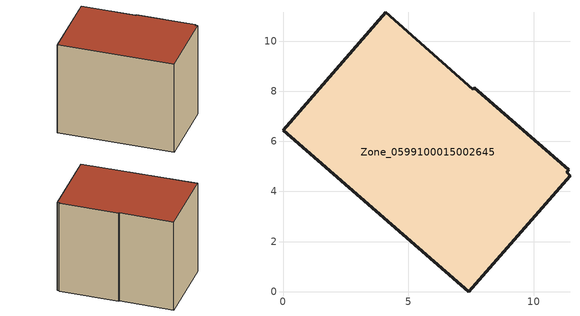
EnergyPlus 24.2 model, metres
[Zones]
Zone_0599100015002645
 floor ground (C_G): 11.4,4.86 11.32,4.76 11.46,4.63 7.4,0 0,6.45 4.11,11.15 7.57,8.08 7.64,8.14 z0.88
 wall outside (C_F): 7.4,0 11.46,4.63 11.32,4.76 11.4,4.86 7.64,8.14 7.57,8.08 4.11,11.15 0,6.45 7.4,0 z0.88:9.12
 roof outside (C_R): 11.32,4.76 11.4,4.86 7.64,8.14 7.57,8.08 4.11,11.15 0,6.45 7.4,0 11.46,4.63 z9.12
[BUILDING]
Pand.0599100015002645: North Axis=0; Terrain=City; Loads Convergence Tolerance Value=0.04; Temperature Convergence Tolerance Value=0.4; Solar Distribution=FullExterior; Maximum Number of Warmup Days=25; Minimum Number of Warmup Days=1
[Site:Location]
Rotterdam.The.Hague.AP_ZH_NLD Design_Conditions: Latitude=51.96; Longitude=4.45; Time Zone=1; Elevation=-4.5
[SITE:GROUNDTEMPERATURE:BUILDINGSURFACE]
18, 18, 18, 18, 18, 18, 18, 18, 18, 18, 18, 18
[MATERIAL] Thermal Absorptance=0.9; Solar Absorptance=0.7; Visible Absorptance=0.7
Name | Roughness | Thickness | Conductivity | Density | Specific Heat
G.TC.1975-1991 | MediumSmooth | 0.15 | 0.288461 | 540 | 1210
F.TC.1975-1991 | Rough | 0.3 | 0.230769 | 1920 | 840
R.TC.1975-1991 | MediumRough | 0.2 | 0.153846 | 1500 | 1000
[CONSTRUCTION]
C_G: G.TC.1975-1991
C_F: F.TC.1975-1991
C_R: R.TC.1975-1991
[ZONE]
Zone_0599100015002645: Type=1; Multiplier=1; Ceiling Height=Autocalculate; Volume=Autocalculate; Floor Area=autocalculate; Part of Total Floor Area=Yes
[ZONEINFILTRATION:DESIGNFLOWRATE]
Infil_Zone_0599100015002645: Zone or ZoneList or Space or SpaceList=Zone_0599100015002645; Schedule=AlwaysOn; Design Flow Rate Calculation Method=Flow/Area; Flow Rate per Floor Area=0.003; Constant Term Coefficient=1; Temperature Term Coefficient=0; Velocity Term Coefficient=0; Velocity Squared Term Coefficient=0
[HVACTEMPLATE:ZONE:IDEALLOADSAIRSYSTEM]
Zone_0599100015002645: Maximum Heating Supply Air Temperature=50; Minimum Cooling Supply Air Temperature=13; Maximum Heating Supply Air Humidity Ratio=0.0156; Minimum Cooling Supply Air Humidity Ratio=0.0077; Heating Limit=NoLimit; Cooling Limit=NoLimit; Dehumidification Control Type=ConstantSensibleHeatRatio; Cooling Sensible Heat Ratio=0.7; Dehumidification Setpoint=60; Humidification Control Type=None; Humidification Setpoint=30; Outdoor Air Method=None; Outdoor Air Flow Rate per Person=0.00944; Outdoor Air Flow Rate per Zone Floor Area=0; Outdoor Air Flow Rate per Zone=0; Demand Controlled Ventilation Type=None; Outdoor Air Economizer Type=NoEconomizer; Heat Recovery Type=None; Sensible Heat Recovery Effectiveness=0.7; Latent Heat Recovery Effectiveness=0.65
[ZONECONTROL:THERMOSTAT]
ThermostatControl_Zone_0599100015002645: Zone or ZoneList=Zone_0599100015002645; Control Type Schedule=DualSetpointControlType; Control 1=Thermostat_Zone_0599100015002645; Temperature Difference Between Cutout And Setpoint=0
[THERMOSTATSETPOINT:DUALSETPOINT]
Thermostat_Zone_0599100015002645: Heating Setpoint Temperature Schedule=HeatingSetpoint_Zone_0599100015002645; Cooling Setpoint Temperature Schedule=CoolingSetpoint_Zone_0599100015002645
[SCHEDULE:COMPACT]
HeatingSetpoint_Zone_0599100015002645: Through: 12/31, For: AllDays, Until: 24:00, 21
CoolingSetpoint_Zone_0599100015002645: Through: 12/31, For: AllDays, Until: 24:00, 24
DualSetpointControlType: Through: 12/31, For: AllDays, Until: 24:00, 4
AlwaysOn: Through: 12/31, For: AllDays, Until: 24:00, 1
